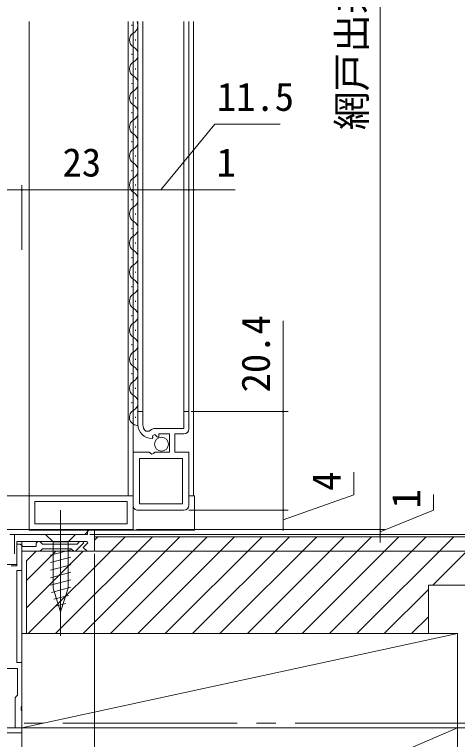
# Model space of a CAD drawing. Units: millimetres, scale not verified. Extents: x -1188 to -190, y -840 to 759.
# Drawn here: x -944.5 to -853, y 87.4 to 237.2 of the extents above; entities that cross this region are included whole.
import ezdxf
from ezdxf.enums import TextEntityAlignment as Align

# ---------------------------------------------------------------- set-up
doc = ezdxf.new("R2010")
doc.units = ezdxf.units.MM
doc.header["$LTSCALE"] = 4
doc.linetypes.add('CHAIN2', pattern=[12, 9, -1, 1, -1])
doc.linetypes.add('DASHED3', pattern=[4, 3, -1])
for name, color, linetype, lineweight in [('0-3_YKK_11', 7, 'Continuous', 9), ('0-4_YKK_12', 2, 'Continuous', 9), ('0-5_YSS_K', 3, 'Continuous', 9), ('0-6_YKK_13', 4, 'Continuous', 9), ('0-7_YKK_D', 6, 'Continuous', 9)]:
    doc.layers.add(name, color=color, linetype=linetype, lineweight=lineweight)
doc.styles.add('ＭＳ ゴシック', font='')
doc.styles.get('ＭＳ ゴシック').set_extended_font_data('MS Gothic')

msp = doc.modelspace()

# ---------------------------------------------------------------- linework, layer by layer
at = {"layer": '0-3_YKK_11'}
for p, q in [((-919.001, 152.482), (-919.001, 155.182)), ((-919.001, 155.182), (-918.001, 155.182)), ((-918.001, 155.182), (-918.001, 152.482)), ((-917.4, 151.096), (-916.706, 151.105)), ((-912.501, 146.782), (-912.501, 150.582)), ((-909.501, 150.582), (-911.401, 150.582)), ((-911.401, 150.582), (-911.401, 146.782)), ((-920.001, 135.782), (-920.001, 146.782)), ((-920.001, 146.782), (-916.669, 146.782)), ((-918.701, 136.082), (-918.701, 145.482)), ((-918.701, 145.482), (-909.801, 145.482)), ((-909.801, 145.482), (-909.801, 136.082)), ((-909.801, 145.482), (-909.801, 136.082)), ((-941.501, 137.782), (-941.501, 130.782)), ((-920.001, 137.782), (-941.501, 137.782)), ((-940.301, 131.982), (-940.301, 136.582)), ((-940.301, 136.582), (-921.201, 136.582)), ((-940.301, 136.582), (-921.201, 136.582)), ((-921.201, 136.582), (-921.201, 131.982)), ((-920.001, 130.782), (-920.001, 137.782)), ((-909.801, 136.082), (-918.701, 136.082)), ((-909.501, 134.782), (-919.001, 134.782)), ((-921.201, 131.982), (-940.301, 131.982)), ((-941.501, 130.782), (-920.001, 130.782)), ((-929.401, 129.783), (-945.501, 129.783)), ((-944.001, 123.583), (-944.001, 128.283)), ((-944.001, 128.283), (-929.482, 128.283)), ((-943.001, 127.483), (-942.801, 127.283)), ((-930.26, 127.942), (-931.83, 126.371)), ((-929.482, 128.283), (-929.377, 128.031)), ((-939.297, 126.283), (-943.001, 126.283)), ((-942.801, 127.283), (-939.997, 127.283)), ((-960.501, 123.583), (-944.001, 123.583)), ((-944.001, 122.283), (-944.001, 103.283))]:
    msp.add_line(p, q, dxfattribs=at)
for points in [[(-915.301, 151.682), (-909.501, 151.682), (-909.501, 155.182), (-908.501, 155.182), (-908.501, 151.582)], [(-912.501, 150.582), (-914.701, 150.582), (-914.701, 149.965), (-914.959, 149.858), (-915.525, 150.423), (-915.993, 150.153), (-915.908, 149.834), (-916.101, 149.582)], [(-916.669, 146.782), (-916.129, 146.329), (-915.801, 146.482), (-915.501, 146.782), (-912.501, 146.782)], [(-911.401, 146.782), (-908.501, 146.782), (-908.501, 135.782)], [(-929.526, 126.283), (-928.001, 126.283), (-928.001, 130.783), (-929.401, 130.783), (-929.401, 129.783)], [(-945.201, 123.283), (-944.001, 123.283), (-944.001, 127.783), (-943.301, 127.783), (-943.001, 127.483)], [(-939.997, 127.283), (-939.997, 127.983), (-939.697, 128.283)], [(-939.697, 128.283), (-939.297, 128.283), (-939.001, 128.033), (-938.705, 127.783), (-931.549, 127.783), (-931.049, 128.283), (-930.401, 128.283), (-930.26, 127.942)], [(-929.377, 128.031), (-930.325, 127.083), (-929.526, 126.283)], [(-943.001, 126.283), (-943.001, 122.283), (-944.001, 122.283)], [(-931.83, 126.371), (-932.042, 126.283), (-932.197, 126.283), (-932.492, 126.533), (-932.788, 126.783), (-938.705, 126.783), (-939.001, 126.533), (-939.297, 126.283)], [(-943.001, 93.325), (-943.001, 89.783), (-944.401, 89.783), (-944.401, 95.983), (-944.151, 96.279), (-943.901, 96.575), (-943.901, 102.083), (-950.168, 102.083)], [(-944.001, 103.283), (-943.001, 103.283), (-943.001, 94.242), (-943.121, 94.058)], [(-943.121, 94.058), (-943.121, 93.508), (-943.001, 93.325)]]:
    msp.add_lwpolyline(points, dxfattribs=at)
for centre, radius, start, end in [((-916.101, 152.482), 2.9, 180.00005, 270.00002), ((-916.101, 152.482), 1.9, 180.00002, 226.86745), ((-915.301, 149.682), 2, 90.00002, 134.65736), ((-909.501, 151.582), 1, 270, 359.99998), ((-919.001, 135.782), 1, 179.99997, 270.00087), ((-909.501, 135.782), 1, 270.00085, 359.99998)]:
    msp.add_arc(centre, radius, start, end, dxfattribs=at)
at = {"layer": '0-4_YKK_12'}
for p, q in [((-941.501, 235.783), (-941.501, 137.782)), ((-921.001, 137.782), (-921.001, 235.783)), ((-920.001, 235.783), (-920.001, 146.282)), ((-919.001, 154.682), (-919.001, 235.783)), ((-918.001, 154.682), (-918.001, 235.783)), ((-909.501, 154.682), (-909.501, 235.783)), ((-908.501, 154.682), (-908.501, 235.783)), ((-907.501, 235.783), (-907.501, 137.782)), ((-920.261, 234.882), (-920.261, 235.082)), ((-919.501, 231.882), (-919.501, 232.082)), ((-920.261, 228.882), (-920.261, 229.082)), ((-919.501, 225.882), (-919.501, 226.082)), ((-920.261, 222.882), (-920.261, 223.082)), ((-919.501, 219.882), (-919.501, 220.082)), ((-920.261, 216.882), (-920.261, 217.082)), ((-919.501, 213.882), (-919.501, 214.082)), ((-920.261, 210.882), (-920.261, 211.082)), ((-919.501, 207.882), (-919.501, 208.082)), ((-920.261, 204.882), (-920.261, 205.082)), ((-919.501, 201.882), (-919.501, 202.082)), ((-920.261, 198.882), (-920.261, 199.082)), ((-919.501, 195.882), (-919.501, 196.082)), ((-920.261, 192.882), (-920.261, 193.082)), ((-919.501, 189.882), (-919.501, 190.082)), ((-920.261, 186.882), (-920.261, 187.082)), ((-919.501, 183.882), (-919.501, 184.082)), ((-920.261, 180.882), (-920.261, 181.082)), ((-919.501, 177.882), (-919.501, 178.082)), ((-920.261, 174.882), (-920.261, 175.082)), ((-919.501, 171.882), (-919.501, 172.082)), ((-920.261, 168.882), (-920.261, 169.082)), ((-919.501, 165.882), (-919.501, 166.082)), ((-920.261, 162.882), (-920.261, 163.082)), ((-919.501, 159.882), (-919.501, 160.082)), ((-920.261, 156.882), (-920.261, 157.082)), ((-919.501, 153.882), (-919.501, 154.082)), ((-941.201, 137.782), (-946.001, 137.782)), ((-941.501, 130.782), (-949.001, 130.782)), ((-930.001, 129.783), (-929.001, 130.783)), ((-929.001, 130.783), (-928.001, 130.783)), ((-944.501, 125.783), (-944.501, 129.783)), ((-930.001, 129.783), (-944.501, 129.783)), ((-943.001, 89.783), (-943.001, 128.283)), ((-970.002, 89.783), (-943.001, 89.783))]:
    msp.add_line(p, q, dxfattribs=at)
for centre, start, end in [((-920.719, 234.982), 299.20253, 27.77199), ((-919.042, 231.982), 119.20253, 240.79745), ((-920.719, 228.982), 299.20253, 60.79745), ((-919.042, 225.982), 119.20253, 240.79745), ((-920.719, 222.982), 299.20253, 60.79745), ((-919.042, 219.982), 119.20253, 240.79745), ((-920.719, 216.982), 299.20253, 60.79745), ((-919.042, 213.982), 119.20253, 240.79745), ((-920.719, 210.982), 299.20253, 60.79745), ((-919.042, 207.982), 119.20253, 240.79745), ((-920.719, 204.982), 299.20253, 60.79745), ((-919.042, 201.982), 119.20253, 240.79745), ((-920.719, 198.982), 299.20253, 60.79745), ((-919.042, 195.982), 119.20253, 240.79745), ((-920.719, 192.982), 299.20253, 60.79745), ((-919.042, 189.982), 119.20253, 240.79745), ((-920.719, 186.982), 299.20253, 60.79745), ((-919.042, 183.982), 119.20253, 240.79745), ((-920.719, 180.982), 299.20253, 60.79745), ((-919.042, 177.982), 119.20253, 240.79745), ((-920.719, 174.982), 299.20253, 60.79745), ((-919.042, 171.982), 119.20253, 240.79745), ((-920.719, 168.982), 299.20253, 60.79745), ((-919.042, 165.982), 119.20253, 240.79745), ((-920.719, 162.982), 299.20253, 60.79745), ((-919.042, 159.982), 119.20253, 240.79745), ((-920.719, 156.982), 299.20253, 60.79745), ((-919.042, 153.982), 119.20253, 266.17599)]:
    msp.add_arc(centre, 1.718, start, end, dxfattribs=at)
at = {"layer": '0-5_YSS_K'}
for p, q in [((-941.664, 109.285), (-921.664, 129.286)), ((-936.007, 109.285), (-916.007, 129.286)), ((-930.35, 109.285), (-910.35, 129.286)), ((-928, 126.286), (-928, 129.286)), ((-928, 129.286), (-830, 129.286)), ((-928, 128.606), (-927.321, 129.286)), ((-924.693, 109.285), (-904.693, 129.286)), ((-919.037, 109.285), (-899.037, 129.286)), ((-913.38, 109.285), (-893.38, 129.286)), ((-907.723, 109.285), (-887.723, 129.286)), ((-902.066, 109.285), (-882.066, 129.286)), ((-896.409, 109.285), (-876.409, 129.286)), ((-890.752, 109.285), (-870.752, 129.286)), ((-885.095, 109.285), (-865.096, 129.286)), ((-879.439, 109.285), (-859.439, 129.286)), ((-873.782, 109.285), (-853.782, 129.286)), ((-858.125, 119.286), (-848.125, 129.286)), ((-942, 124.285), (-940, 126.286)), ((-942, 114.606), (-930.321, 126.286)), ((-942, 120.263), (-935.978, 126.286)), ((-940, 126.286), (-928, 126.286)), ((-942, 109.285), (-942, 124.285)), ((-868.125, 109.285), (-859, 118.41)), ((-859, 119.286), (-859, 109.285)), ((-828, 119.286), (-859, 119.286)), ((-862.468, 109.285), (-859, 112.754)), ((-943.002, 109.283), (-943.002, 89.783)), ((-853.002, 109.283), (-943.002, 109.283)), ((-943.002, 89.783), (-853.002, 109.283)), ((-859, 109.285), (-942, 109.285)), ((-853.002, 109.283), (-853.002, 89.783)), ((-853.002, 89.783), (-958.002, 89.783)), ((-958.002, 44.783), (-853.002, 89.783)), ((-943.002, 89.783), (-853.002, 89.783)), ((-853.002, 44.783), (-853.002, 89.783))]:
    msp.add_line(p, q, dxfattribs=at)
at = {"layer": '0-5_YSS_K', "linetype": 'CHAIN2'}
msp.add_line((-850.503, 90.783), (-943.003, 90.783), dxfattribs=at)
at = {"layer": '0-5_YSS_K', "linetype": 'DASHED3'}
msp.add_line((-969.002, 88.783), (-943.002, 88.783), dxfattribs=at)
at = {"layer": '0-6_YKK_13'}
for p, q in [((-941.501, 130.682), (-941.501, 137.782)), ((-920.001, 137.782), (-941.501, 137.782)), ((-941.501, 130.682), (-907.301, 130.682)), ((-936.551, 128.233), (-936.551, 118.699)), ((-933.451, 118.699), (-933.451, 128.233)), ((-937.101, 125.489), (-932.901, 126.614)), ((-937.101, 123.936), (-932.901, 125.061)), ((-937.101, 122.383), (-932.901, 123.508)), ((-937.101, 120.83), (-932.901, 121.955)), ((-937.101, 119.277), (-932.901, 120.402)), ((-936.842, 117.794), (-932.901, 118.85)), ((-935.001, 113.783), (-936.551, 118.699)), ((-935.001, 113.783), (-933.451, 118.699)), ((-936.391, 116.362), (-933.354, 117.175)), ((-935.939, 114.93), (-933.889, 115.479))]:
    msp.add_line(p, q, dxfattribs=at)
at = {"layer": '0-6_YKK_13', "linetype": 'CHAIN2'}
msp.add_line((-935.001, 134.783), (-935.001, 108.783), dxfattribs=at)
at = {"layer": '0-6_YKK_13'}
for points in [[(-907.301, 130.682), (-907.301, 137.782), (-908.501, 137.782)], [(-931.901, 129.783), (-938.101, 129.783), (-936.551, 128.233)], [(-931.901, 129.783), (-933.451, 128.233), (-936.551, 128.233)]]:
    msp.add_lwpolyline(points, dxfattribs=at)
msp.add_circle((-914.145, 148.432), 1.45, dxfattribs=at)
at = {"layer": '0-7_YKK_D'}
for p, q in [((-869.001, 357.779), (-869.001, 130.782)), ((-914.251, 200.991), (-903.108, 214.561)), ((-903.108, 214.561), (-889.607, 214.561)), ((-1029.002, 200.991), (-943.002, 200.991)), ((-943.002, 188.785), (-943.002, 201.991)), ((-943.002, 188.633), (-943.002, 201.991)), ((-920.001, 200.991), (-943.002, 200.991)), ((-920.001, 188.633), (-920.001, 201.991)), ((-920.001, 188.633), (-920.001, 201.991)), ((-908.501, 200.991), (-920.001, 200.991)), ((-908.501, 200.991), (-910.201, 200.991)), ((-908.501, 188.633), (-908.501, 201.991)), ((-908.501, 188.633), (-908.501, 201.991)), ((-907.501, 188.633), (-907.501, 201.991)), ((-889.001, 155.182), (-889.001, 173.922)), ((-908.001, 155.182), (-888.001, 155.182)), ((-889.001, 134.782), (-889.001, 155.182)), ((-874.388, 137.967), (-874.388, 142.672)), ((-889.001, 132.782), (-874.388, 137.967)), ((-857.948, 134.767), (-857.948, 138.058)), ((-908.501, 134.782), (-888.001, 134.782)), ((-908.501, 134.782), (-888.001, 134.782)), ((-889.001, 130.782), (-889.001, 134.782)), ((-869.001, 130.282), (-857.948, 134.767)), ((-869.001, 130.782), (-869.001, 132.482)), ((-919.301, 130.782), (-888.001, 130.782)), ((-919.301, 130.782), (-868.001, 130.782)), ((-919.301, 130.782), (-868.001, 130.782)), ((-869.001, 129.783), (-869.001, 130.782)), ((-869.001, 129.783), (-869.001, 130.782)), ((-928.959, 129.783), (-804, 129.783)), ((-928.701, 129.783), (-868.001, 129.783)), ((-927.002, 129.783), (-784, 129.783)), ((-927.002, 129.783), (-784, 129.783)), ((-869.001, 129.783), (-869.001, 128.083)), ((-927.81, 126.283), (-804, 126.283)), ((-928.002, 125.783), (-928.002, 14.624)), ((-943.002, 90.704), (-943.002, 14.624)), ((-943.002, 89.083), (-943.002, 14.624)), ((-942.702, 89.783), (-764, 89.783)), ((-942.702, 89.783), (-764, 89.783)), ((-942.002, 89.783), (-784, 89.783))]:
    msp.add_line(p, q, dxfattribs=at)
msp.add_lwpolyline([(-908.501, 200.991), (-907.501, 200.991), (-898.901, 200.991)], dxfattribs=at)
for centre, start, end in [((-943.002, 200.991), 0, 180), ((-943.002, 200.991), 0, 180), ((-943.002, 200.991), 180, 0), ((-943.002, 200.991), 180, 0), ((-920.001, 200.991), 0, 180), ((-920.001, 200.991), 0, 180), ((-920.001, 200.991), 180, 0), ((-920.001, 200.991), 180, 0), ((-908.501, 200.991), 0, 180), ((-908.501, 200.991), 0, 180), ((-908.501, 200.991), 180, 0), ((-908.501, 200.991), 180, 0), ((-907.501, 200.991), 0, 180), ((-907.501, 200.991), 180, 0), ((-889.001, 155.182), 90, 270), ((-889.001, 155.182), 270, 90), ((-889.001, 134.782), 90, 270), ((-889.001, 134.782), 90, 270), ((-889.001, 134.782), 270, 90), ((-889.001, 134.782), 270, 90), ((-889.001, 130.782), 90, 270), ((-889.001, 130.782), 270, 90), ((-869.001, 130.782), 90, 270), ((-869.001, 130.782), 90, 270), ((-869.001, 130.782), 270, 90), ((-869.001, 130.782), 270, 90), ((-869.001, 129.783), 90, 270), ((-869.001, 129.783), 270, 90)]:
    msp.add_arc(centre, 0.106, start, end, dxfattribs=at)

# ---------------------------------------------------------------- texts
at = {"layer": '0-7_YKK_D', "color": 4, "style": 'ＭＳ ゴシック'}
for s, p in [('網戸出来高＝Ｈ－７３', (-870.168, 213.324)), ('20.4', (-890.001, 159.128)), ('4', (-875.388, 138.772)), ('1', (-858.948, 135.158))]:
    msp.add_text(s, height=5.865, rotation=90, dxfattribs=at).set_placement(p, align=Align.BOTTOM_LEFT)
for s, p in [('11.5', (-902.717, 215.561)), ('23', (-934.583, 201.991)), ('1', (-902.756, 201.991))]:
    msp.add_text(s, height=5.865, dxfattribs=at).set_placement(p, align=Align.BOTTOM_LEFT)

doc.saveas('drawing.dxf')
